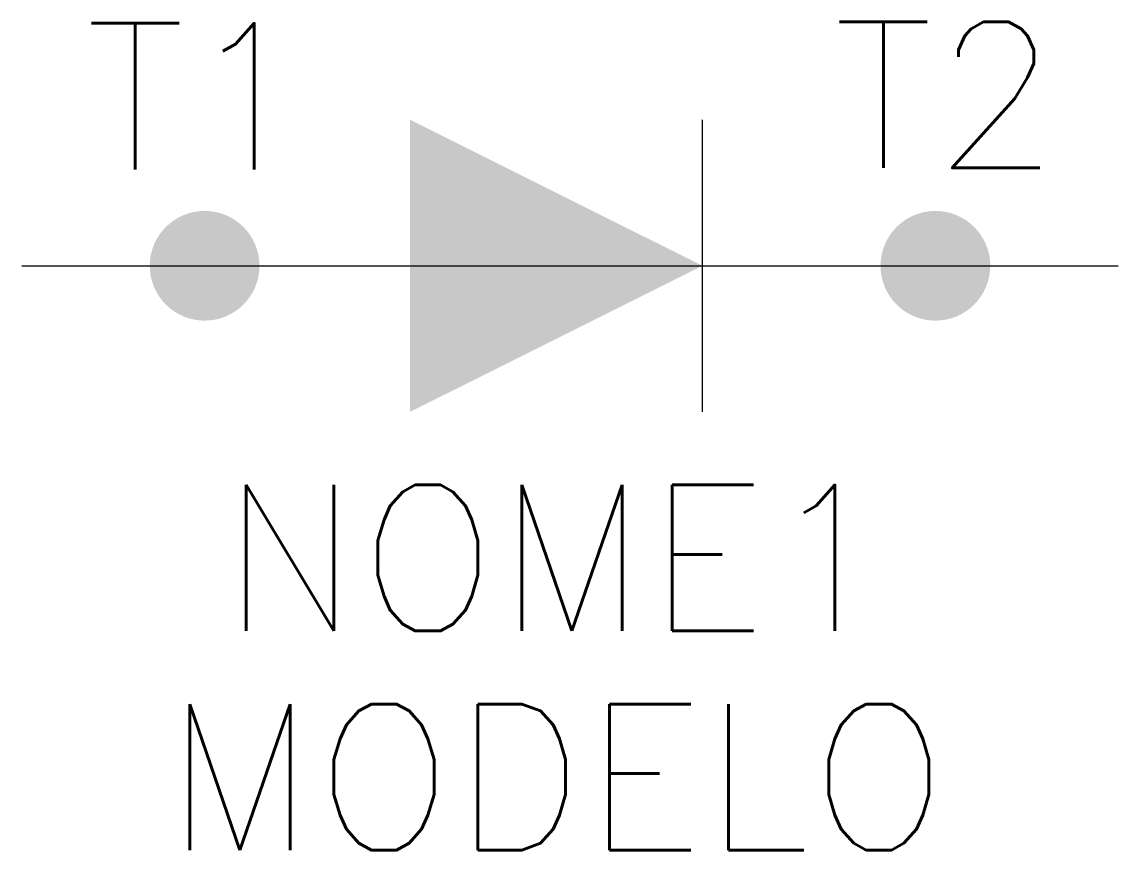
# Model space of a CAD drawing. Extents: x 357.5 to 372.5, y 182 to 193.3.
import ezdxf
from ezdxf.enums import TextEntityAlignment as Align

# ---------------------------------------------------------------- set-up
doc = ezdxf.new("R2010")
doc.units = 0
doc.header["$MEASUREMENT"] = 0
doc.layers.get('0').update_dxf_attribs({"linetype": 'CONTINUOUS'})
doc.styles.add('ROMANS', font='romans')

msp = doc.modelspace()

# ---------------------------------------------------------------- hatches: boundary and pattern name
h = msp.add_hatch(color=256)
edge = h.paths.add_edge_path()
edge.add_arc((360, 190), 0.751, 0, 360)
edge = h.paths.add_edge_path()
edge.add_arc((370, 190), 0.751, 0, 360)
edge = h.paths.add_edge_path()
edge.add_line((362.812, 188), (362.812, 190))
edge.add_line((366.812, 190), (362.812, 188))
edge.add_line((362.812, 192), (366.812, 190))
edge.add_line((362.812, 190), (362.812, 192))
h = msp.add_hatch(color=256)
h.paths.add_polyline_path([(362.812, 192), (362.812, 190), (366.812, 190)])
h.paths.add_polyline_path([(366.812, 190), (362.812, 190), (362.812, 188)])

# ---------------------------------------------------------------- linework, layer by layer
for p, q in [((366.812, 188), (366.812, 192)), ((357.5, 190), (372.5, 190)), ((360, 190), (369.625, 190))]:
    msp.add_line(p, q)

# ---------------------------------------------------------------- texts
at = {"lineweight": -3, "style": 'ROMANS'}
for tag, p in [('T1', (359.907, 190.72)), ('T2', (370.145, 190.739))]:
    msp.add_attdef(tag, text='', height=2, dxfattribs=at).set_placement(p, align=Align.BOTTOM_CENTER)
for tag, p in [('NOME1', (364.812, 186)), ('MODELO', (364.812, 183))]:
    msp.add_attdef(tag, text='', height=2, dxfattribs=at).set_placement(p, align=Align.MIDDLE_CENTER)

doc.saveas('drawing.dxf')
